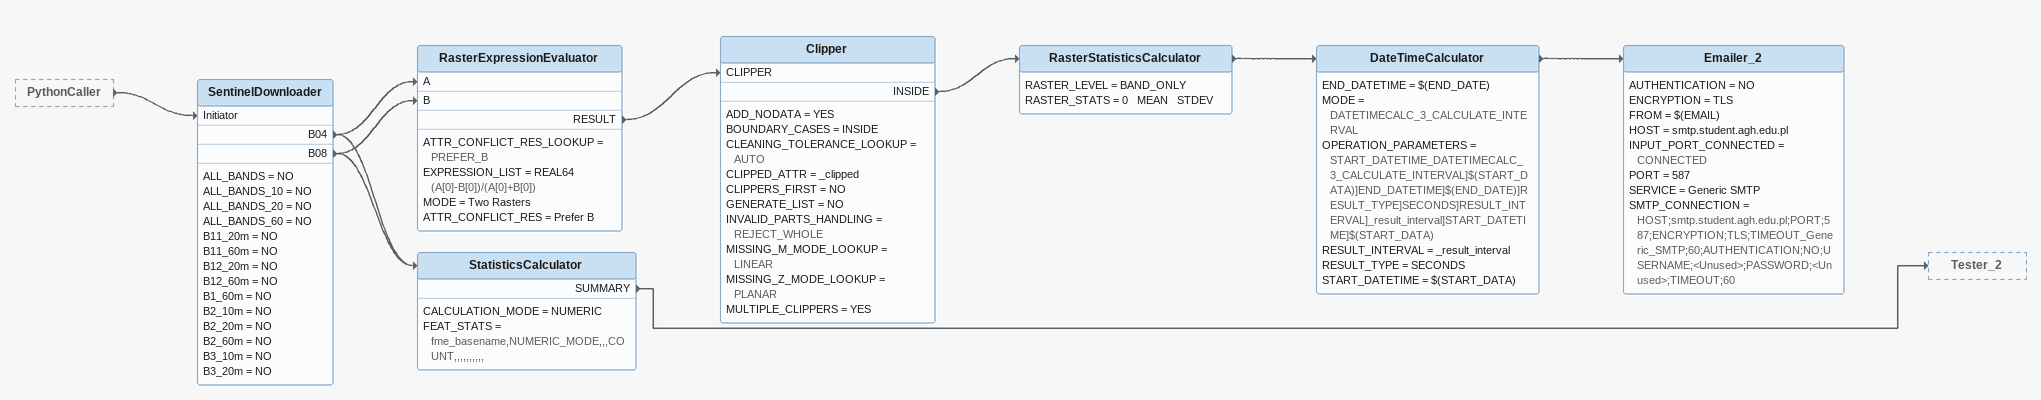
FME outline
PythonCaller [outside]
    -> SentinelDownloader [Initiator]
SentinelDownloader
    ALL_BANDS = NO
    ALL_BANDS_10 = NO
    ALL_BANDS_20 = NO
    ALL_BANDS_60 = NO
    B11_20m = NO
    B11_60m = NO
    B12_20m = NO
    B12_60m = NO
    B1_60m = NO
    B2_10m = NO
    B2_20m = NO
    B2_60m = NO
    B3_10m = NO
    B3_20m = NO
    B04 -> StatisticsCalculator
    B04 -> RasterExpressionEvaluator [A]
    B08 -> StatisticsCalculator
    B08 -> RasterExpressionEvaluator [B]
RasterExpressionEvaluator
    ATTR_CONFLICT_RES_LOOKUP = PREFER_B
    EXPRESSION_LIST = REAL64 (A[0]-B[0])/(A[0]+B[0])
    MODE = Two Rasters
    ATTR_CONFLICT_RES = Prefer B
    RESULT -> Clipper [CLIPPER]
Clipper
    ADD_NODATA = YES
    BOUNDARY_CASES = INSIDE
    CLEANING_TOLERANCE_LOOKUP = AUTO
    CLIPPED_ATTR = _clipped
    CLIPPERS_FIRST = NO
    GENERATE_LIST = NO
    INVALID_PARTS_HANDLING = REJECT_WHOLE
    MISSING_M_MODE_LOOKUP = LINEAR
    MISSING_Z_MODE_LOOKUP = PLANAR
    MULTIPLE_CLIPPERS = YES
    INSIDE -> RasterStatisticsCalculator
RasterStatisticsCalculator
    RASTER_LEVEL = BAND_ONLY
    RASTER_STATS = 0   MEAN   STDEV
    -> DateTimeCalculator
DateTimeCalculator
    END_DATETIME = $(END_DATE)
    MODE = DATETIMECALC_3_CALCULATE_INTERVAL
    OPERATION_PARAMETERS = START_DATETIME_DATETIMECALC_3_CALCULATE_INTERVAL]$(START_DATA)]END_DATETIME]$(END_DATE)]RESULT_TYPE]SECONDS]RESULT_INTERVAL]_result_interval]START_DATETIME]$(START_DATA)
    RESULT_INTERVAL = _result_interval
    RESULT_TYPE = SECONDS
    START_DATETIME = $(START_DATA)
    -> Emailer_2
Emailer_2
    AUTHENTICATION = NO
    ENCRYPTION = TLS
    FROM = $(EMAIL)
    HOST = smtp.student.agh.edu.pl
    INPUT_PORT_CONNECTED = CONNECTED
    PORT = 587
    SERVICE = Generic SMTP
    SMTP_CONNECTION = HOST;smtp.student.agh.edu.pl;PORT;587;ENCRYPTION;TLS;TIMEOUT_Generic_SMTP;60;AUTHENTICATION;NO;USERNAME;<Unused>;PASSWORD;<Unused>;TIMEOUT;60
StatisticsCalculator
    CALCULATION_MODE = NUMERIC
    FEAT_STATS = fme_basename,NUMERIC_MODE,,,COUNT,,,,,,,,,,
    SUMMARY -> Tester_2
